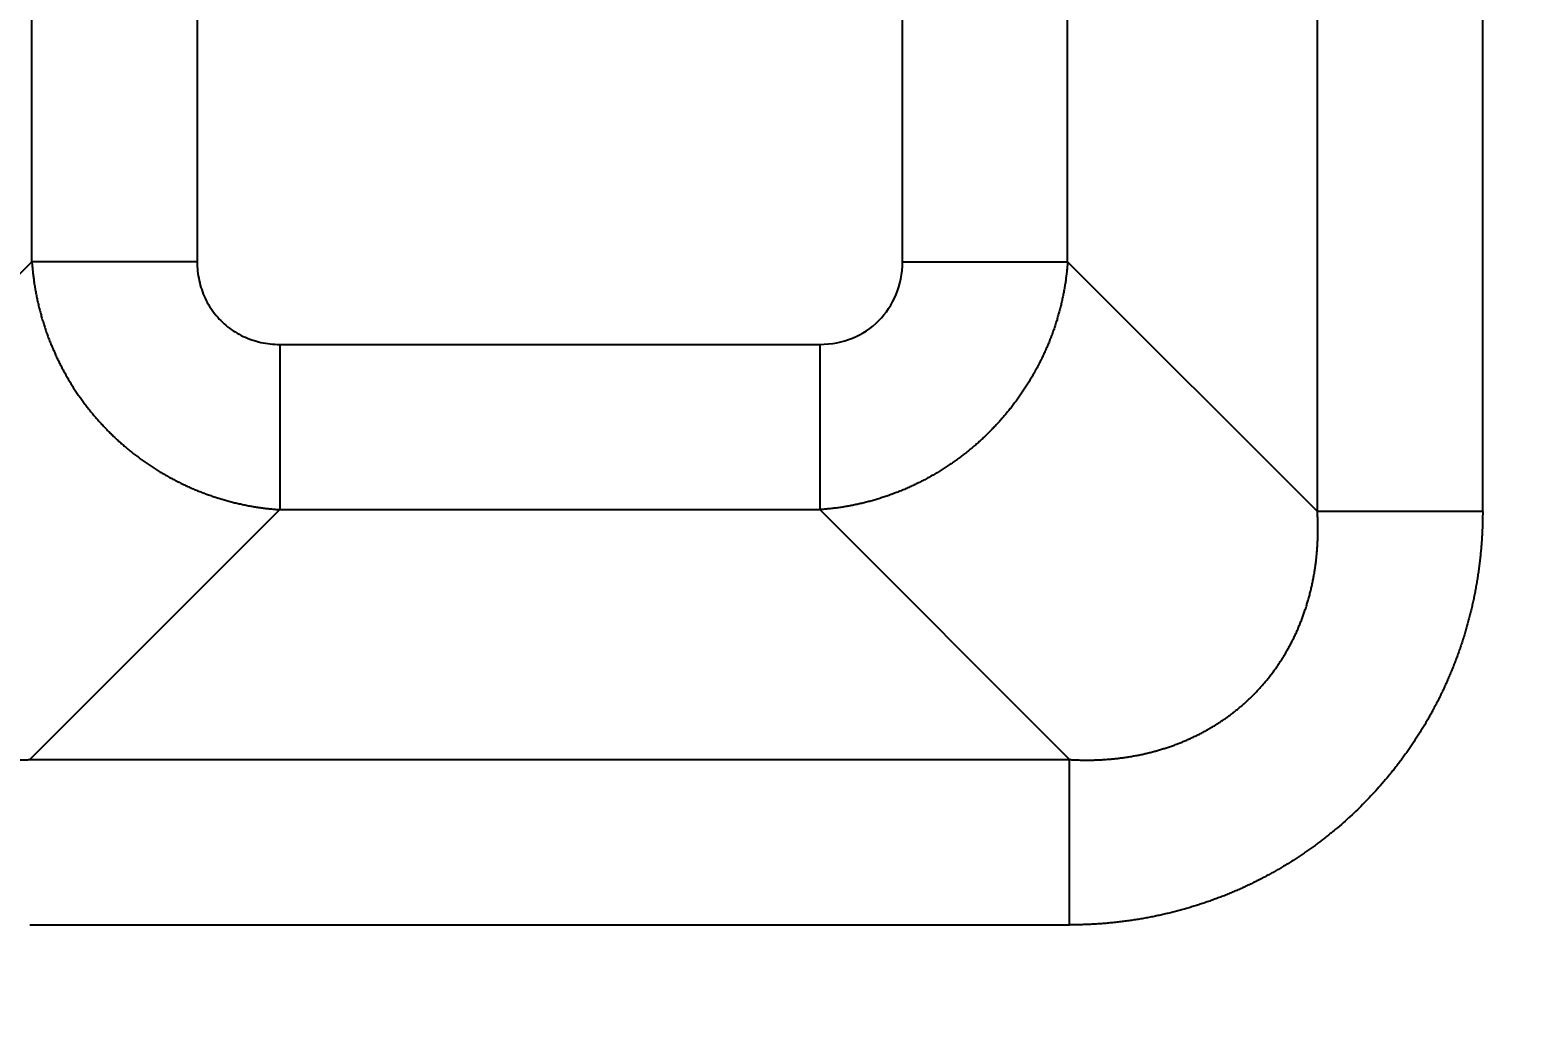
# Model space of a CAD drawing. Header units: millimetres. Extents: x -1286 to 291, y 5350 to 5880.
# Drawn here: x -1041.22 to -1023.98, y 5741.79 to 5753.34 of the extents above; entities that cross this region are included whole.
import ezdxf

# ---------------------------------------------------------------- set-up
doc = ezdxf.new("R2010")
doc.units = ezdxf.units.MM
doc.layers.add('dim', color=82, linetype='Continuous', lineweight=9)
doc.layers.add('粗实线层', color=7, linetype='Continuous', lineweight=35)
doc.dimstyles.new('ISO-25', dxfattribs={"dimscale": 1.5, "dimtxt": 2.5, "dimasz": 2.5, "dimexe": 1.25, "dimexo": 0.625, "dimtad": 1, "dimtxsty": 'Standard', "dimcen": 2.5, "dimadec": 0, "dimazin": 0, "dimtfac": 1, "dimtmove": 0, "dimatfit": 3, "dimfxl": 0, "dimarcsym": 0})

# ---------------------------------------------------------------- blocks, each defined once
blk = doc.blocks.new('*D39')
at = {"layer": 'Defpoints', "color": 0, "lineweight": 18, "transparency": 16777216}
for p in [(-981.514, 5754.075), (-1136.803, 5623.235)]:
    blk.add_point(p, dxfattribs=at)
at = {"layer": 'dim', "color": 0, "lineweight": -2, "transparency": 16777216}
for p, q in [((-931.597, 5796.133), (-979.219, 5756.008)), ((-1136.803, 5623.235), (-981.514, 5754.075)), ((-1139.097, 5621.302), (-1141.391, 5619.369))]:
    blk.add_line(p, q, dxfattribs=at)
at = {"layer": 'dim', "color": 0, "lineweight": 18, "transparency": 16777216}
for points in [[(-979.542, 5756.391), (-978.897, 5755.626), (-981.514, 5754.075)], [(-1139.419, 5621.684), (-1138.775, 5620.92), (-1136.803, 5623.235)]]:
    blk.add_solid(points, dxfattribs=at)
at = {"layer": 'dim', "color": 0, "lineweight": 18, "transparency": 16777216, "insert": (-942.427, 5790.849), "char_height": 3.75, "attachment_point": 5, "rotation": 40.1161}
blk.add_mtext('∅203,06', dxfattribs=at)

msp = doc.modelspace()

# ---------------------------------------------------------------- linework, layer by layer
at = {"layer": '粗实线层', "lineweight": 25}
for p, q in [((-1026.41, 5747.801), (-1026.41, 5759.758)), ((-1024.509, 5747.8), (-1024.509, 5759.758)), ((-1041.196, 5750.673), (-1041.196, 5756.885)), ((-1039.295, 5756.885), (-1039.295, 5750.673)), ((-1031.183, 5750.673), (-1031.183, 5756.885)), ((-1029.283, 5750.673), (-1029.283, 5756.885)), ((-1041.196, 5750.673), (-1044.069, 5747.8)), ((-1029.283, 5750.673), (-1026.41, 5747.801)), ((-1038.345, 5749.723), (-1032.134, 5749.723)), ((-1038.345, 5747.823), (-1041.218, 5744.95)), ((-1038.345, 5747.823), (-1032.134, 5747.823)), ((-1032.134, 5747.823), (-1029.261, 5744.95)), ((-1041.218, 5744.95), (-1029.261, 5744.95)), ((-1041.218, 5743.049), (-1029.261, 5743.049))]:
    msp.add_line(p, q, dxfattribs=at)
for radius in [87.342, 87.216, 86.564]:
    msp.add_circle((-1053.128, 5688.655), radius, dxfattribs=at)
for centre, radius, start, end in [((-1059.158, 5688.655), 102.402, 14.30847, 151.42209), ((-1059.158, 5688.655), 102.401, 14.30847, 151.42209), ((-1059.158, 5688.655), 102.032, 6.18953, 168.43129), ((-1059.158, 5688.655), 101.531, 6.18953, 168.40811), ((-1059.158, 5688.655), 100.442, 20.91041, 168.28064), ((-1059.158, 5688.655), 100.141, 20.91041, 168.28065), ((-1059.158, 5688.655), 100.022, 21.11656, 168.26666), ((-1059.158, 5688.655), 99.521, 21.13618, 168.17064), ((-1053.128, 5688.655), 86.224, 0.08059, 89.91941), ((-1053.128, 5688.655), 85.581, 0.90297, 89.09703), ((-1053.128, 5688.655), 83.696, 2.22396, 87.77604), ((-1053.128, 5688.655), 82.706, 2.58039, 87.41961)]:
    msp.add_arc(centre, radius, start, end, dxfattribs=at)
for points, degree, knots in [([(-1041.196, 5750.673), (-1041.195, 5750.665), (-1041.194, 5750.647), (-1041.192, 5750.62), (-1041.189, 5750.593), (-1041.187, 5750.566), (-1041.184, 5750.54), (-1041.181, 5750.513), (-1041.177, 5750.486), (-1041.174, 5750.46), (-1041.17, 5750.433), (-1041.166, 5750.406), (-1041.161, 5750.38), (-1041.157, 5750.353), (-1041.152, 5750.326), (-1041.147, 5750.3), (-1041.142, 5750.273), (-1041.136, 5750.247), (-1041.131, 5750.22), (-1041.125, 5750.194), (-1041.118, 5750.167), (-1041.112, 5750.141), (-1041.105, 5750.115), (-1041.098, 5750.089), (-1041.091, 5750.062), (-1041.084, 5750.036), (-1041.076, 5750.01), (-1041.068, 5749.984), (-1041.06, 5749.958), (-1041.052, 5749.932), (-1041.044, 5749.906), (-1041.035, 5749.881), (-1041.026, 5749.855), (-1041.017, 5749.829), (-1041.007, 5749.804), (-1040.997, 5749.778), (-1040.987, 5749.753), (-1040.977, 5749.727), (-1040.967, 5749.702), (-1040.956, 5749.677), (-1040.945, 5749.652), (-1040.934, 5749.627), (-1040.923, 5749.602), (-1040.912, 5749.577), (-1040.9, 5749.552), (-1040.888, 5749.528), (-1040.876, 5749.503), (-1040.863, 5749.479), (-1040.85, 5749.454), (-1040.838, 5749.43), (-1040.824, 5749.406), (-1040.811, 5749.382), (-1040.798, 5749.358), (-1040.784, 5749.334), (-1040.77, 5749.31), (-1040.756, 5749.287), (-1040.741, 5749.263), (-1040.727, 5749.24), (-1040.712, 5749.217), (-1040.697, 5749.194), (-1040.682, 5749.171), (-1040.666, 5749.148), (-1040.65, 5749.125), (-1040.635, 5749.103), (-1040.618, 5749.08), (-1040.602, 5749.058), (-1040.586, 5749.036), (-1040.569, 5749.014), (-1040.552, 5748.992), (-1040.535, 5748.97), (-1040.518, 5748.949), (-1040.5, 5748.928), (-1040.482, 5748.906), (-1040.465, 5748.885), (-1040.447, 5748.864), (-1040.428, 5748.844), (-1040.41, 5748.823), (-1040.391, 5748.803), (-1040.372, 5748.783), (-1040.353, 5748.762), (-1040.334, 5748.743), (-1040.315, 5748.723), (-1040.295, 5748.703), (-1040.276, 5748.684), (-1040.256, 5748.665), (-1040.236, 5748.646), (-1040.215, 5748.627), (-1040.195, 5748.608), (-1040.174, 5748.59), (-1040.154, 5748.572), (-1040.133, 5748.554), (-1040.112, 5748.536), (-1040.091, 5748.518), (-1040.069, 5748.5), (-1040.048, 5748.483), (-1040.026, 5748.466), (-1040.004, 5748.449), (-1039.982, 5748.433), (-1039.96, 5748.416), (-1039.938, 5748.4), (-1039.915, 5748.384), (-1039.893, 5748.368), (-1039.87, 5748.352), (-1039.847, 5748.337), (-1039.824, 5748.321), (-1039.801, 5748.306), (-1039.778, 5748.292), (-1039.755, 5748.277), (-1039.731, 5748.263), (-1039.708, 5748.248), (-1039.684, 5748.234), (-1039.66, 5748.221), (-1039.636, 5748.207), (-1039.612, 5748.194), (-1039.588, 5748.181), (-1039.564, 5748.168), (-1039.54, 5748.155), (-1039.515, 5748.143), (-1039.491, 5748.131), (-1039.466, 5748.119), (-1039.441, 5748.107), (-1039.416, 5748.095), (-1039.391, 5748.084), (-1039.366, 5748.073), (-1039.341, 5748.062), (-1039.316, 5748.051), (-1039.291, 5748.041), (-1039.265, 5748.031), (-1039.24, 5748.021), (-1039.215, 5748.011), (-1039.189, 5748.002), (-1039.163, 5747.993), (-1039.138, 5747.984), (-1039.112, 5747.975), (-1039.086, 5747.966), (-1039.06, 5747.958), (-1039.034, 5747.95), (-1039.008, 5747.942), (-1038.982, 5747.934), (-1038.956, 5747.927), (-1038.93, 5747.92), (-1038.903, 5747.913), (-1038.877, 5747.906), (-1038.851, 5747.9), (-1038.824, 5747.894), (-1038.798, 5747.888), (-1038.772, 5747.882), (-1038.745, 5747.877), (-1038.719, 5747.871), (-1038.692, 5747.866), (-1038.665, 5747.862), (-1038.639, 5747.857), (-1038.612, 5747.853), (-1038.585, 5747.849), (-1038.559, 5747.845), (-1038.532, 5747.841), (-1038.505, 5747.838), (-1038.479, 5747.835), (-1038.452, 5747.832), (-1038.425, 5747.829), (-1038.399, 5747.827), (-1038.372, 5747.825), (-1038.354, 5747.823), (-1038.345, 5747.823)], 3, [0, 0, 0, 0, 0.006177, 0.012354, 0.018532, 0.024711, 0.030891, 0.037071, 0.043252, 0.049434, 0.055616, 0.061799, 0.067982, 0.074166, 0.080351, 0.086537, 0.092724, 0.098912, 0.105101, 0.11129, 0.117481, 0.123672, 0.129864, 0.136058, 0.142251, 0.148446, 0.154641, 0.160838, 0.167034, 0.173232, 0.179431, 0.18563, 0.19183, 0.198031, 0.204233, 0.210436, 0.21664, 0.222845, 0.229051, 0.235259, 0.241468, 0.247678, 0.25389, 0.260103, 0.266319, 0.272535, 0.278754, 0.284973, 0.291194, 0.297416, 0.30364, 0.309864, 0.31609, 0.322316, 0.328543, 0.334772, 0.341001, 0.347231, 0.353461, 0.359693, 0.365925, 0.372158, 0.378391, 0.384625, 0.39086, 0.397095, 0.403332, 0.409568, 0.415806, 0.422044, 0.428283, 0.434523, 0.440763, 0.447004, 0.453245, 0.459486, 0.465728, 0.47197, 0.478212, 0.484455, 0.490697, 0.49694, 0.503183, 0.509425, 0.515668, 0.52191, 0.528152, 0.534393, 0.540634, 0.546875, 0.553116, 0.559355, 0.565595, 0.571833, 0.578071, 0.584309, 0.590546, 0.596782, 0.603018, 0.609253, 0.615487, 0.621721, 0.627954, 0.634187, 0.640418, 0.64665, 0.65288, 0.659109, 0.665338, 0.671565, 0.677791, 0.684017, 0.690241, 0.696464, 0.702686, 0.708906, 0.715125, 0.721342, 0.727558, 0.733772, 0.739985, 0.746196, 0.752405, 0.758614, 0.764821, 0.771027, 0.777231, 0.783435, 0.789638, 0.79584, 0.802041, 0.808241, 0.81444, 0.820639, 0.826837, 0.833033, 0.839229, 0.845424, 0.851618, 0.857812, 0.864004, 0.870196, 0.876386, 0.882575, 0.888763, 0.894951, 0.901137, 0.907322, 0.913506, 0.91969, 0.925872, 0.932054, 0.938235, 0.944415, 0.950595, 0.956774, 0.962951, 0.969128, 0.975305, 0.98148, 0.987654, 0.993828, 1, 1, 1, 1]), ([(-1029.283, 5750.673), (-1029.283, 5750.664), (-1029.285, 5750.646), (-1029.287, 5750.619), (-1029.289, 5750.592), (-1029.292, 5750.565), (-1029.295, 5750.539), (-1029.298, 5750.512), (-1029.302, 5750.485), (-1029.305, 5750.458), (-1029.309, 5750.431), (-1029.314, 5750.404), (-1029.318, 5750.377), (-1029.323, 5750.351), (-1029.328, 5750.324), (-1029.333, 5750.297), (-1029.338, 5750.271), (-1029.344, 5750.244), (-1029.35, 5750.217), (-1029.356, 5750.191), (-1029.362, 5750.165), (-1029.369, 5750.138), (-1029.376, 5750.112), (-1029.383, 5750.086), (-1029.39, 5750.059), (-1029.398, 5750.033), (-1029.405, 5750.007), (-1029.413, 5749.981), (-1029.422, 5749.955), (-1029.43, 5749.929), (-1029.439, 5749.903), (-1029.448, 5749.878), (-1029.457, 5749.852), (-1029.466, 5749.826), (-1029.476, 5749.801), (-1029.486, 5749.775), (-1029.496, 5749.75), (-1029.506, 5749.725), (-1029.517, 5749.7), (-1029.528, 5749.675), (-1029.539, 5749.65), (-1029.55, 5749.625), (-1029.562, 5749.6), (-1029.573, 5749.575), (-1029.585, 5749.551), (-1029.597, 5749.526), (-1029.61, 5749.502), (-1029.622, 5749.477), (-1029.635, 5749.453), (-1029.648, 5749.429), (-1029.661, 5749.405), (-1029.675, 5749.381), (-1029.688, 5749.358), (-1029.702, 5749.334), (-1029.716, 5749.311), (-1029.73, 5749.287), (-1029.745, 5749.264), (-1029.76, 5749.241), (-1029.775, 5749.218), (-1029.79, 5749.195), (-1029.805, 5749.172), (-1029.82, 5749.15), (-1029.836, 5749.127), (-1029.852, 5749.105), (-1029.868, 5749.083), (-1029.884, 5749.061), (-1029.901, 5749.039), (-1029.918, 5749.017), (-1029.934, 5748.995), (-1029.952, 5748.974), (-1029.969, 5748.953), (-1029.986, 5748.932), (-1030.004, 5748.91), (-1030.022, 5748.89), (-1030.04, 5748.869), (-1030.058, 5748.848), (-1030.076, 5748.828), (-1030.095, 5748.808), (-1030.113, 5748.788), (-1030.132, 5748.768), (-1030.151, 5748.748), (-1030.171, 5748.729), (-1030.19, 5748.709), (-1030.21, 5748.69), (-1030.229, 5748.671), (-1030.249, 5748.652), (-1030.269, 5748.633), (-1030.289, 5748.615), (-1030.31, 5748.596), (-1030.33, 5748.578), (-1030.351, 5748.56), (-1030.372, 5748.543), (-1030.393, 5748.525), (-1030.414, 5748.508), (-1030.435, 5748.49), (-1030.457, 5748.473), (-1030.479, 5748.456), (-1030.5, 5748.44), (-1030.522, 5748.423), (-1030.544, 5748.407), (-1030.566, 5748.391), (-1030.589, 5748.375), (-1030.611, 5748.359), (-1030.634, 5748.344), (-1030.657, 5748.329), (-1030.679, 5748.314), (-1030.702, 5748.299), (-1030.725, 5748.284), (-1030.749, 5748.27), (-1030.772, 5748.255), (-1030.796, 5748.241), (-1030.819, 5748.227), (-1030.843, 5748.214), (-1030.867, 5748.2), (-1030.891, 5748.187), (-1030.915, 5748.174), (-1030.939, 5748.161), (-1030.963, 5748.149), (-1030.988, 5748.137), (-1031.012, 5748.124), (-1031.037, 5748.113), (-1031.061, 5748.101), (-1031.086, 5748.089), (-1031.111, 5748.078), (-1031.136, 5748.067), (-1031.161, 5748.056), (-1031.186, 5748.046), (-1031.211, 5748.036), (-1031.237, 5748.025), (-1031.262, 5748.016), (-1031.288, 5748.006), (-1031.313, 5747.997), (-1031.339, 5747.987), (-1031.364, 5747.978), (-1031.39, 5747.97), (-1031.416, 5747.961), (-1031.442, 5747.953), (-1031.468, 5747.945), (-1031.494, 5747.937), (-1031.52, 5747.93), (-1031.546, 5747.922), (-1031.573, 5747.915), (-1031.599, 5747.908), (-1031.625, 5747.902), (-1031.652, 5747.895), (-1031.678, 5747.889), (-1031.705, 5747.884), (-1031.731, 5747.878), (-1031.758, 5747.872), (-1031.785, 5747.867), (-1031.811, 5747.862), (-1031.838, 5747.858), (-1031.865, 5747.853), (-1031.891, 5747.849), (-1031.918, 5747.845), (-1031.945, 5747.842), (-1031.972, 5747.838), (-1031.999, 5747.835), (-1032.026, 5747.832), (-1032.053, 5747.829), (-1032.08, 5747.827), (-1032.107, 5747.825), (-1032.125, 5747.823), (-1032.134, 5747.823)], 3, [0, 0, 0, 0, 0.00624, 0.012479, 0.018718, 0.024955, 0.031191, 0.037427, 0.043662, 0.049895, 0.056128, 0.06236, 0.068591, 0.074821, 0.081051, 0.087279, 0.093507, 0.099734, 0.10596, 0.112186, 0.11841, 0.124634, 0.130858, 0.13708, 0.143302, 0.149523, 0.155743, 0.161962, 0.168181, 0.1744, 0.180617, 0.186834, 0.19305, 0.199266, 0.205481, 0.211696, 0.217909, 0.224123, 0.230336, 0.236548, 0.242759, 0.24897, 0.255181, 0.261391, 0.267601, 0.27381, 0.280018, 0.286227, 0.292434, 0.298641, 0.304848, 0.311055, 0.317261, 0.323466, 0.329671, 0.335876, 0.342081, 0.348285, 0.354489, 0.360692, 0.366895, 0.373098, 0.379301, 0.385503, 0.391705, 0.397906, 0.404108, 0.410309, 0.41651, 0.422711, 0.428911, 0.435112, 0.441312, 0.447512, 0.453712, 0.459911, 0.466111, 0.47231, 0.47851, 0.484709, 0.490908, 0.497107, 0.503306, 0.509505, 0.515704, 0.521903, 0.528102, 0.5343, 0.540499, 0.546698, 0.552897, 0.559096, 0.565295, 0.571494, 0.577693, 0.583892, 0.590091, 0.59629, 0.60249, 0.608689, 0.614889, 0.621089, 0.627289, 0.633489, 0.639689, 0.645889, 0.65209, 0.658291, 0.664492, 0.670694, 0.676895, 0.683097, 0.689299, 0.695502, 0.701704, 0.707907, 0.714111, 0.720314, 0.726518, 0.732723, 0.738928, 0.745133, 0.751338, 0.757544, 0.76375, 0.769957, 0.776164, 0.782372, 0.78858, 0.794788, 0.800997, 0.807206, 0.813416, 0.819627, 0.825838, 0.832049, 0.838261, 0.844474, 0.850687, 0.856901, 0.863115, 0.86933, 0.875545, 0.881761, 0.887978, 0.894195, 0.900414, 0.906632, 0.912852, 0.919072, 0.925292, 0.931514, 0.937736, 0.943959, 0.950183, 0.956407, 0.962632, 0.968858, 0.975085, 0.981312, 0.987541, 0.99377, 1, 1, 1, 1]), ([(-1031.183, 5750.673), (-1031.08, 5750.673), (-1030.976, 5750.673), (-1030.771, 5750.673), (-1030.669, 5750.673), (-1030.472, 5750.673), (-1030.375, 5750.673), (-1030.19, 5750.673), (-1030.101, 5750.673), (-1029.932, 5750.673), (-1029.852, 5750.673), (-1029.703, 5750.673), (-1029.635, 5750.673), (-1029.511, 5750.673), (-1029.455, 5750.673), (-1029.358, 5750.673), (-1029.317, 5750.673), (-1029.283, 5750.673)], 3, [0, 0, 0, 0, 0.125, 0.125, 0.25, 0.25, 0.375, 0.375, 0.5, 0.5, 0.625, 0.625, 0.75, 0.75, 0.875, 0.875, 1, 1, 1, 1]), ([(-1038.345, 5749.723), (-1038.345, 5749.619), (-1038.345, 5749.516), (-1038.345, 5749.311), (-1038.345, 5749.209), (-1038.345, 5749.012), (-1038.345, 5748.915), (-1038.345, 5748.73), (-1038.345, 5748.64), (-1038.345, 5748.472), (-1038.345, 5748.392), (-1038.345, 5748.243), (-1038.345, 5748.175), (-1038.345, 5748.051), (-1038.345, 5747.995), (-1038.345, 5747.898), (-1038.345, 5747.857), (-1038.345, 5747.823)], 3, [0, 0, 0, 0, 0.125, 0.125, 0.25, 0.25, 0.375, 0.375, 0.5, 0.5, 0.625, 0.625, 0.75, 0.75, 0.875, 0.875, 1, 1, 1, 1]), ([(-1044.069, 5747.8), (-1044.069, 5747.791), (-1044.07, 5747.774), (-1044.072, 5747.747), (-1044.073, 5747.72), (-1044.074, 5747.693), (-1044.074, 5747.666), (-1044.075, 5747.64), (-1044.075, 5747.613), (-1044.075, 5747.587), (-1044.074, 5747.56), (-1044.074, 5747.534), (-1044.073, 5747.508), (-1044.072, 5747.481), (-1044.071, 5747.455), (-1044.07, 5747.429), (-1044.068, 5747.403), (-1044.067, 5747.378), (-1044.065, 5747.352), (-1044.063, 5747.326), (-1044.06, 5747.301), (-1044.058, 5747.275), (-1044.055, 5747.25), (-1044.052, 5747.224), (-1044.049, 5747.199), (-1044.045, 5747.174), (-1044.042, 5747.149), (-1044.038, 5747.124), (-1044.034, 5747.099), (-1044.03, 5747.075), (-1044.025, 5747.05), (-1044.021, 5747.026), (-1044.016, 5747.001), (-1044.011, 5746.977), (-1044.006, 5746.953), (-1044, 5746.929), (-1043.995, 5746.905), (-1043.989, 5746.881), (-1043.983, 5746.857), (-1043.977, 5746.833), (-1043.97, 5746.81), (-1043.964, 5746.786), (-1043.957, 5746.763), (-1043.95, 5746.74), (-1043.943, 5746.717), (-1043.936, 5746.694), (-1043.928, 5746.671), (-1043.921, 5746.648), (-1043.913, 5746.626), (-1043.905, 5746.603), (-1043.896, 5746.581), (-1043.888, 5746.559), (-1043.879, 5746.537), (-1043.871, 5746.515), (-1043.862, 5746.493), (-1043.853, 5746.471), (-1043.843, 5746.45), (-1043.834, 5746.428), (-1043.824, 5746.407), (-1043.815, 5746.386), (-1043.805, 5746.365), (-1043.795, 5746.344), (-1043.784, 5746.323), (-1043.774, 5746.302), (-1043.763, 5746.282), (-1043.752, 5746.261), (-1043.741, 5746.241), (-1043.73, 5746.221), (-1043.719, 5746.201), (-1043.708, 5746.181), (-1043.696, 5746.162), (-1043.684, 5746.142), (-1043.672, 5746.123), (-1043.66, 5746.104), (-1043.648, 5746.085), (-1043.636, 5746.066), (-1043.623, 5746.047), (-1043.61, 5746.028), (-1043.598, 5746.01), (-1043.585, 5745.991), (-1043.571, 5745.973), (-1043.558, 5745.955), (-1043.545, 5745.937), (-1043.531, 5745.919), (-1043.517, 5745.902), (-1043.504, 5745.884), (-1043.49, 5745.867), (-1043.475, 5745.85), (-1043.461, 5745.833), (-1043.447, 5745.816), (-1043.432, 5745.799), (-1043.418, 5745.783), (-1043.403, 5745.767), (-1043.388, 5745.75), (-1043.373, 5745.734), (-1043.357, 5745.718), (-1043.342, 5745.703), (-1043.302, 5745.663), (-1043.236, 5745.6), (-1043.141, 5745.519), (-1043.04, 5745.442), (-1042.935, 5745.37), (-1042.825, 5745.302), (-1042.711, 5745.24), (-1042.593, 5745.184), (-1042.471, 5745.133), (-1042.376, 5745.098), (-1042.309, 5745.077), (-1042.271, 5745.065), (-1042.233, 5745.054), (-1042.193, 5745.043), (-1042.152, 5745.033), (-1042.11, 5745.023), (-1042.067, 5745.013), (-1042.023, 5745.004), (-1041.977, 5744.995), (-1041.93, 5744.987), (-1041.883, 5744.98), (-1041.833, 5744.973), (-1041.783, 5744.967), (-1041.732, 5744.961), (-1041.679, 5744.956), (-1041.625, 5744.952), (-1041.571, 5744.949), (-1041.514, 5744.947), (-1041.457, 5744.945), (-1041.399, 5744.945), (-1041.34, 5744.945), (-1041.279, 5744.947), (-1041.238, 5744.949), (-1041.218, 5744.95)], 3, [0, 0, 0, 0, 0.005911, 0.011803, 0.017677, 0.023533, 0.029371, 0.035192, 0.040994, 0.046778, 0.052545, 0.058295, 0.064027, 0.069741, 0.075439, 0.081119, 0.086782, 0.092429, 0.098058, 0.103671, 0.109267, 0.114847, 0.120411, 0.125958, 0.131489, 0.137004, 0.142504, 0.147987, 0.153455, 0.158907, 0.164344, 0.169765, 0.175172, 0.180563, 0.185939, 0.191301, 0.196648, 0.20198, 0.207298, 0.212602, 0.217891, 0.223167, 0.228428, 0.233676, 0.23891, 0.244131, 0.249338, 0.254532, 0.259713, 0.264881, 0.270036, 0.275178, 0.280308, 0.285426, 0.290532, 0.295625, 0.300706, 0.305776, 0.310834, 0.31588, 0.320915, 0.325939, 0.330952, 0.335954, 0.340946, 0.345927, 0.350897, 0.355857, 0.360807, 0.365747, 0.370677, 0.375598, 0.380509, 0.385411, 0.390304, 0.395188, 0.400063, 0.40493, 0.409788, 0.414638, 0.41948, 0.424313, 0.42914, 0.433958, 0.438769, 0.443573, 0.44837, 0.453159, 0.457943, 0.462719, 0.467489, 0.472253, 0.477012, 0.481764, 0.48651, 0.491252, 0.495988, 0.500718, 0.52767, 0.554773, 0.582059, 0.609558, 0.6373, 0.665313, 0.693625, 0.722263, 0.751253, 0.759498, 0.76797, 0.776671, 0.785601, 0.794763, 0.804156, 0.813782, 0.823642, 0.833736, 0.844065, 0.85463, 0.865431, 0.87647, 0.887746, 0.89926, 0.911013, 0.923005, 0.935236, 0.947707, 0.960419, 0.973372, 0.986565, 1, 1, 1, 1]), ([(-1029.261, 5744.95), (-1029.252, 5744.949), (-1029.234, 5744.948), (-1029.207, 5744.947), (-1029.18, 5744.946), (-1029.153, 5744.945), (-1029.127, 5744.944), (-1029.1, 5744.944), (-1029.074, 5744.944), (-1029.047, 5744.944), (-1029.021, 5744.944), (-1028.995, 5744.944), (-1028.969, 5744.945), (-1028.942, 5744.946), (-1028.916, 5744.947), (-1028.89, 5744.948), (-1028.865, 5744.95), (-1028.839, 5744.952), (-1028.813, 5744.954), (-1028.788, 5744.956), (-1028.762, 5744.958), (-1028.737, 5744.961), (-1028.711, 5744.963), (-1028.686, 5744.966), (-1028.661, 5744.97), (-1028.636, 5744.973), (-1028.611, 5744.977), (-1028.586, 5744.98), (-1028.561, 5744.984), (-1028.537, 5744.989), (-1028.512, 5744.993), (-1028.488, 5744.997), (-1028.463, 5745.002), (-1028.439, 5745.007), (-1028.415, 5745.012), (-1028.391, 5745.018), (-1028.367, 5745.023), (-1028.343, 5745.029), (-1028.319, 5745.035), (-1028.296, 5745.041), (-1028.272, 5745.048), (-1028.249, 5745.054), (-1028.226, 5745.061), (-1028.202, 5745.068), (-1028.179, 5745.075), (-1028.156, 5745.082), (-1028.134, 5745.089), (-1028.111, 5745.097), (-1028.088, 5745.105), (-1028.066, 5745.113), (-1028.044, 5745.121), (-1028.021, 5745.129), (-1027.999, 5745.138), (-1027.977, 5745.147), (-1027.956, 5745.156), (-1027.934, 5745.165), (-1027.912, 5745.174), (-1027.891, 5745.183), (-1027.87, 5745.193), (-1027.849, 5745.203), (-1027.828, 5745.213), (-1027.807, 5745.223), (-1027.786, 5745.233), (-1027.765, 5745.243), (-1027.745, 5745.254), (-1027.724, 5745.265), (-1027.704, 5745.276), (-1027.684, 5745.287), (-1027.664, 5745.298), (-1027.644, 5745.309), (-1027.625, 5745.321), (-1027.605, 5745.333), (-1027.586, 5745.344), (-1027.567, 5745.357), (-1027.548, 5745.369), (-1027.529, 5745.381), (-1027.51, 5745.394), (-1027.491, 5745.406), (-1027.473, 5745.419), (-1027.454, 5745.432), (-1027.436, 5745.445), (-1027.418, 5745.458), (-1027.4, 5745.472), (-1027.382, 5745.485), (-1027.365, 5745.499), (-1027.347, 5745.513), (-1027.33, 5745.527), (-1027.313, 5745.541), (-1027.296, 5745.555), (-1027.279, 5745.569), (-1027.262, 5745.584), (-1027.246, 5745.598), (-1027.23, 5745.613), (-1027.213, 5745.628), (-1027.197, 5745.643), (-1027.181, 5745.658), (-1027.166, 5745.674), (-1027.144, 5745.695), (-1027.118, 5745.722), (-1027.086, 5745.755), (-1027.055, 5745.789), (-1027.025, 5745.824), (-1026.995, 5745.859), (-1026.966, 5745.895), (-1026.938, 5745.932), (-1026.91, 5745.97), (-1026.882, 5746.008), (-1026.856, 5746.046), (-1026.83, 5746.086), (-1026.804, 5746.126), (-1026.78, 5746.166), (-1026.756, 5746.208), (-1026.733, 5746.249), (-1026.71, 5746.292), (-1026.688, 5746.335), (-1026.667, 5746.378), (-1026.647, 5746.423), (-1026.627, 5746.467), (-1026.609, 5746.513), (-1026.59, 5746.559), (-1026.573, 5746.605), (-1026.557, 5746.652), (-1026.541, 5746.7), (-1026.526, 5746.748), (-1026.512, 5746.796), (-1026.499, 5746.845), (-1026.486, 5746.895), (-1026.475, 5746.945), (-1026.464, 5746.995), (-1026.454, 5747.046), (-1026.445, 5747.097), (-1026.437, 5747.149), (-1026.429, 5747.202), (-1026.423, 5747.254), (-1026.418, 5747.307), (-1026.413, 5747.361), (-1026.409, 5747.414), (-1026.407, 5747.469), (-1026.405, 5747.523), (-1026.404, 5747.578), (-1026.404, 5747.633), (-1026.405, 5747.689), (-1026.407, 5747.745), (-1026.409, 5747.782), (-1026.41, 5747.801)], 3, [0, 0, 0, 0, 0.005894, 0.011771, 0.017629, 0.023469, 0.029291, 0.035096, 0.040883, 0.046652, 0.052404, 0.058139, 0.063856, 0.069556, 0.07524, 0.080906, 0.086555, 0.092188, 0.097804, 0.103403, 0.108986, 0.114553, 0.120104, 0.125638, 0.131157, 0.13666, 0.142147, 0.147618, 0.153074, 0.158515, 0.16394, 0.16935, 0.174745, 0.180125, 0.185491, 0.190842, 0.196178, 0.2015, 0.206808, 0.212101, 0.217381, 0.222646, 0.227898, 0.233136, 0.238361, 0.243572, 0.248771, 0.253956, 0.259128, 0.264287, 0.269434, 0.274568, 0.27969, 0.2848, 0.289898, 0.294983, 0.300057, 0.305119, 0.31017, 0.315209, 0.320237, 0.325254, 0.33026, 0.335256, 0.340241, 0.345215, 0.350179, 0.355133, 0.360077, 0.365011, 0.369936, 0.374851, 0.379757, 0.384654, 0.389541, 0.39442, 0.39929, 0.404152, 0.409005, 0.41385, 0.418687, 0.423516, 0.428338, 0.433152, 0.437959, 0.442759, 0.447551, 0.452337, 0.457117, 0.461889, 0.466656, 0.471417, 0.476171, 0.48092, 0.485663, 0.490401, 0.495134, 0.499862, 0.509737, 0.519634, 0.529556, 0.539505, 0.54948, 0.559485, 0.569521, 0.57959, 0.589692, 0.59983, 0.610005, 0.620219, 0.630472, 0.640767, 0.651106, 0.661488, 0.671917, 0.682393, 0.692917, 0.703492, 0.714118, 0.724796, 0.735529, 0.746317, 0.757161, 0.768063, 0.779025, 0.790046, 0.801129, 0.812275, 0.823484, 0.834759, 0.846099, 0.857506, 0.868982, 0.880527, 0.892142, 0.903828, 0.915587, 0.927418, 0.939324, 0.951306, 0.963363, 0.975497, 0.987709, 1, 1, 1, 1]), ([(-1024.509, 5747.8), (-1024.51, 5747.309), (-1024.605, 5746.835), (-1024.698, 5746.373), (-1024.88, 5745.939), (-1025.057, 5745.515), (-1025.314, 5745.132), (-1025.569, 5744.754), (-1026.214, 5744.108), (-1026.593, 5743.854), (-1026.975, 5743.597), (-1027.4, 5743.419), (-1027.833, 5743.238), (-1028.296, 5743.145), (-1028.769, 5743.049), (-1029.261, 5743.049)], 2, [0, 0, 0, 0.125, 0.125, 0.25, 0.25, 0.375, 0.375, 0.5, 0.625, 0.625, 0.75, 0.75, 0.875, 0.875, 1, 1, 1]), ([(-1029.261, 5743.049), (-1029.261, 5743.153), (-1029.261, 5743.257), (-1029.261, 5743.462), (-1029.261, 5743.563), (-1029.261, 5743.761), (-1029.261, 5743.857), (-1029.261, 5744.043), (-1029.261, 5744.132), (-1029.261, 5744.301), (-1029.261, 5744.381), (-1029.261, 5744.529), (-1029.261, 5744.598), (-1029.261, 5744.722), (-1029.261, 5744.777), (-1029.261, 5744.875), (-1029.261, 5744.916), (-1029.261, 5744.95)], 3, [0, 0, 0, 0, 0.125, 0.125, 0.25, 0.25, 0.375, 0.375, 0.5, 0.5, 0.625, 0.625, 0.75, 0.75, 0.875, 0.875, 1, 1, 1, 1])]:
    msp.add_open_spline(points, degree=degree, knots=knots, dxfattribs=at)
for points, weights in [([(-1039.295, 5750.673), (-1040.183, 5750.673), (-1040.907, 5750.673), (-1041.196, 5750.673)], [1.10246344043, 0.965844453474, 0.965845519864, 1.1024666396]), ([(-1032.134, 5749.723), (-1032.134, 5748.835), (-1032.134, 5748.112), (-1032.134, 5747.823)], [1.10246344043, 0.965844453474, 0.965845519864, 1.1024666396]), ([(-1024.509, 5747.8), (-1025.398, 5747.8), (-1026.121, 5747.8), (-1026.41, 5747.8)], [1.10246919275, 0.965843951911, 0.965843602416, 1.10246814427])]:
    msp.add_rational_spline(points, weights, degree=3, dxfattribs=at)
for points in [[(-1039.295, 5750.673), (-1039.295, 5750.599), (-1039.28, 5750.454), (-1039.21, 5750.249), (-1039.099, 5750.069), (-1038.95, 5749.92), (-1038.769, 5749.808), (-1038.564, 5749.739), (-1038.42, 5749.723), (-1038.345, 5749.723)], [(-1032.134, 5749.723), (-1031.996, 5749.723), (-1031.748, 5749.774), (-1031.439, 5749.977), (-1031.236, 5750.284), (-1031.183, 5750.535), (-1031.183, 5750.673)]]:
    msp.add_open_spline(points, degree=3, dxfattribs=at)

# ---------------------------------------------------------------- dimensions: what is measured, and where the dimension line sits
at = {"layer": 'dim', "lineweight": 18}
dim = msp.add_diameter_dim_2p(p1=(-1136.803, 5623.235), p2=(-981.514, 5754.075), dimstyle='ISO-25', override={"dimasz": 2, "dimexe": 0.49975, "dimexo": 0.49975, "dimgap": 0.49975}, dxfattribs=at)
dim.commit()
dim.dimension.update_dxf_attribs({"geometry": '*D39', "text_midpoint": (-940.534, 5788.603), "dimtype": 163})

doc.saveas('drawing.dxf')
